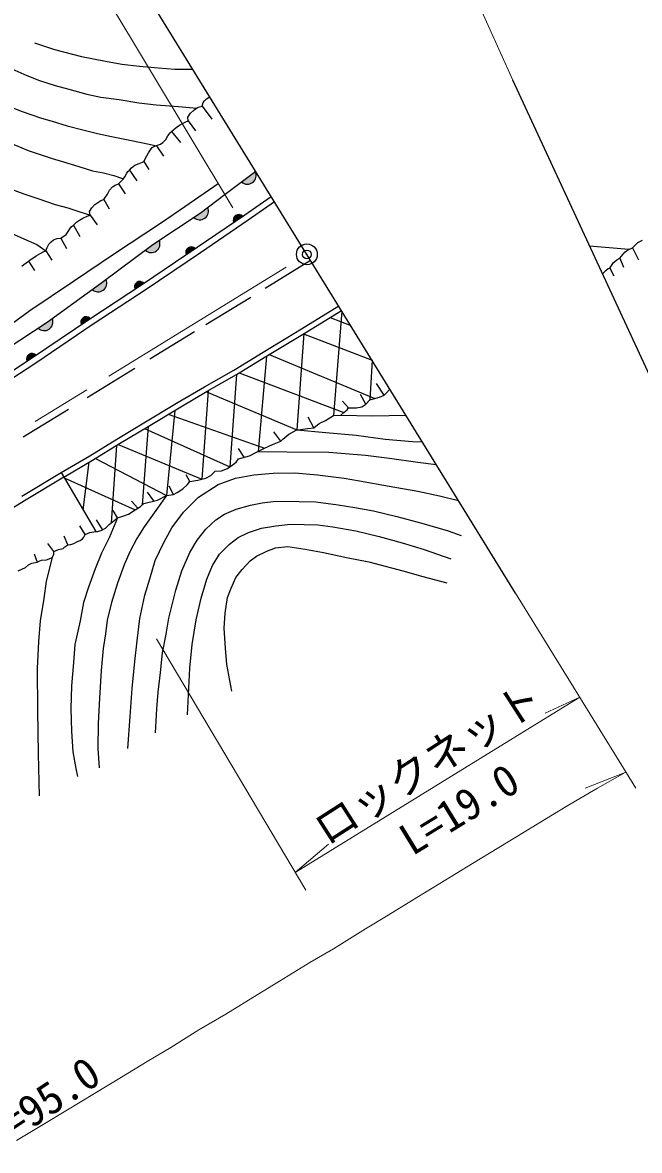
# Model space of a CAD drawing. Units: millimetres at full size, sheet at 1:1000; details may follow other scales. Extents: x 40000 to 680000, y 20000 to 380000.
# Drawn here: x 285642 to 321240, y 249382 to 314461 of the extents above; entities that cross this region are included whole.
import ezdxf
from ezdxf.enums import TextEntityAlignment as Align

# ---------------------------------------------------------------- set-up
doc = ezdxf.new("R2010")
doc.units = ezdxf.units.MM
doc.header["$LTSCALE"] = 1000
doc.header["$PDMODE"] = 32
doc.header["$PDSIZE"] = 500
doc.linetypes.add('CHAIN', pattern=[18.5, 12, -1.5, 3.5, -1.5])
for name, color, linetype, lineweight in [('M-BGD', 7, 'Continuous', 25), ('M-BMK', 2, 'CHAIN', 13), ('M-BMK-OTRS', 5, 'Continuous', 25), ('M-BMK-SRVR', 3, 'Continuous', 25), ('M-STR-HTXT', 7, 'Continuous', 13), ('M-STR-STRC', 7, 'Continuous', 25)]:
    doc.layers.add(name, color=color, linetype=linetype, lineweight=lineweight)
doc.layers.add('M-OTRS', color=6, linetype='Continuous')
doc.styles.add('ＭＳ ゴシック', font='')
doc.styles.get('ＭＳ ゴシック').set_extended_font_data('MS Gothic')

msp = doc.modelspace()

# ---------------------------------------------------------------- hatches: boundary and pattern name
at = {"layer": 'M-BGD'}
for points in [[(298277, 305262, 0.82183), (299070, 305856)], [(295527, 303220, 0.82183), (296332, 303797)], [(298341, 303286, 0.84072), (297824, 302934)], [(292724, 301323, 0.82183), (293527, 301904)], [(295604, 301420, 0.84072), (295085, 301070)], [(289659, 299059, 0.82183), (290459, 299643)], [(292643, 299422, 0.84072), (292120, 299078)], [(289548, 297388, 0.84072), (289029, 297038)], [(286537, 296833, 0.82183), (287359, 297386)], [(286418, 295269, 0.84072), (285897, 294922)]]:
    msp.add_hatch(color=256, dxfattribs=at).paths.add_polyline_path(points)

# ---------------------------------------------------------------- linework, layer by layer
for p, q in [((296006, 309639), (296559, 308886)), ((295208, 308787), (295626, 308208)), ((294245, 308179), (294765, 307539)), ((293372, 307357), (293779, 306759)), ((291812, 305938), (292237, 305327)), ((292649, 306448), (292935, 305984)), ((291187, 305161), (291567, 304571)), ((290324, 304255), (290638, 303711)), ((289540, 303353), (289955, 302793)), ((288588, 302778), (288941, 302116)), ((287858, 302027), (288176, 301427)), ((320625, 301375), (318362, 301562)), ((320845, 301457), (321190, 300765)), ((285976, 300690), (286322, 300159)), ((286980, 301286), (287328, 300753)), ((320107, 300867), (320319, 300349)), ((319534, 300283), (319764, 299840)), ((301738, 296783), (303887, 298107)), ((301890, 296525), (304044, 297852)), ((303393, 297450), (304582, 296978)), ((304076, 297800), (303588, 291785)), ((299529, 295447), (301738, 296783)), ((299681, 295189), (301890, 296525)), ((301882, 296519), (301468, 290958)), ((301855, 296503), (305809, 294986)), ((297830, 294409), (299529, 295447)), ((297982, 294151), (299681, 295189)), ((299724, 295215), (299242, 289713)), ((299872, 295304), (305963, 292766)), ((305809, 294986), (305687, 292689)), ((296137, 293444), (297830, 294409)), ((298135, 294245), (304184, 291965)), ((296289, 293185), (297982, 294151)), ((297986, 294154), (297603, 288823)), ((306512, 292961), (306062, 293633)), ((294625, 292552), (296137, 293444)), ((294777, 292294), (296289, 293185)), ((296349, 293219), (295983, 288118)), ((296249, 293161), (301468, 290958)), ((305450, 292452), (305152, 293009)), ((292738, 291420), (294625, 292552)), ((292890, 291162), (294777, 292294)), ((304446, 292227), (304110, 292609)), ((294430, 292086), (293955, 287180)), ((294048, 291857), (299602, 289902)), ((302444, 291086), (302124, 291684)), ((291086, 290426), (292738, 291420)), ((291238, 290167), (292890, 291162)), ((292889, 291162), (292537, 286626)), ((292683, 291038), (297603, 288823)), ((289533, 289470), (291086, 290426)), ((300547, 290317), (300151, 290848)), ((289685, 289211), (291238, 290167)), ((291061, 290058), (290757, 285588)), ((291168, 290124), (295983, 288118)), ((298428, 289376), (298108, 289891)), ((287864, 288498), (289533, 289470)), ((288016, 288239), (289685, 289211)), ((289132, 286342), (289485, 289095)), ((289844, 289309), (293955, 287180)), ((285597, 287136), (287864, 288498)), ((287864, 288498), (289869, 285089)), ((295298, 287981), (295075, 288357)), ((285762, 286885), (288029, 288247)), ((288039, 288200), (292148, 286355)), ((294350, 287225), (294110, 287719)), ((293212, 286856), (292853, 287359)), ((283955, 285786), (285762, 286885)), ((292295, 286445), (291936, 286839)), ((290258, 285205), (289909, 285763)), ((291121, 285881), (290875, 286312)), ((289261, 284925), (288952, 285416)), ((288251, 284332), (288049, 284819)), ((286303, 283807), (286489, 283335)), ((287453, 283941), (287099, 284394))]:
    msp.add_line(p, q, dxfattribs=at)
for points in [[(286333, 313285), (287493, 312901), (289046, 312500), (290433, 312227), (291377, 312063), (292381, 311945), (293464, 311855), (294433, 311765), (295463, 311781)], [(284471, 312094), (285202, 311719), (285898, 311398), (286618, 311125), (287533, 310824), (288319, 310615), (289343, 310323), (290156, 310165), (291218, 310013), (292352, 309829), (293354, 309721), (294633, 309623), (295694, 309519)], [(282771, 310740), (283242, 310397), (283597, 310219), (284040, 309979), (284410, 309825), (284981, 309575), (285624, 309325), (286120, 309165), (286735, 308948), (287345, 308764), (288219, 308506), (289115, 308273), (289971, 308059), (290772, 307880), (291730, 307692), (292577, 307530), (293125, 307408), (293372, 307357)], [(285602, 300403), (285710, 300507), (285976, 300690), (286080, 300765), (286299, 300902), (286421, 300999), (286702, 301164), (286870, 301254), (286980, 301286), (287061, 301474), (287158, 301679), (287295, 301804), (287431, 301916), (287639, 301998), (287858, 302027), (288150, 302232), (288276, 302408), (288362, 302563), (288466, 302692), (288588, 302778), (288750, 302951), (288923, 303059), (289124, 303170), (289361, 303296), (289540, 303353), (289512, 303562), (289638, 303767), (289807, 303954), (289986, 304083), (290159, 304190), (290324, 304255), (290547, 304568), (290659, 304795), (290842, 304978), (290993, 305074), (291187, 305161), (291439, 305424), (291539, 305561), (291665, 305762), (291722, 305873), (291812, 305938), (291935, 306078), (292121, 306229), (292373, 306333), (292556, 306412), (292649, 306448), (292808, 306768), (292905, 306951), (293027, 307124), (293131, 307246), (293318, 307339), (293609, 307436), (293742, 307533), (293904, 307720), (294033, 307921), (294162, 308097), (294245, 308179), (294515, 308410), (294702, 308550), (294910, 308654), (295068, 308740), (295208, 308787), (295184, 308996), (295338, 309226), (295507, 309380), (295611, 309456), (295776, 309581), (296006, 309639), (296057, 309841), (296136, 309952), (296258, 310056), (296452, 310176)], [(280993, 309637), (281450, 309311), (282098, 308871), (282772, 308500), (283385, 308164), (283873, 307967), (284433, 307701), (285231, 307380), (285968, 307086), (286653, 306840), (287291, 306628), (288004, 306424), (288885, 306151), (289681, 305912), (290304, 305782), (290916, 305637), (291458, 305450)], [(278609, 308209), (279372, 307673), (279961, 307296), (280691, 306839), (281457, 306414), (282856, 305713), (283647, 305403), (284829, 304911), (285714, 304580), (286520, 304318), (287520, 303959), (288261, 303763), (288889, 303565), (289205, 303471), (289540, 303353)], [(277352, 307099), (278747, 305932), (279787, 305118), (280963, 304397), (282037, 303776), (283747, 302842), (284607, 302488), (285724, 301980), (286464, 301646), (286980, 301286)], [(250363, 275002), (252317, 275997), (256009, 278137), (259051, 280058), (261880, 281815), (264953, 283721), (268325, 285749), (271367, 287528), (274499, 289381), (277829, 291335), (281025, 293395), (283940, 295143), (287056, 297172), (290141, 299408), (293169, 301653), (295886, 303458), (297340, 304560), (299099, 305878)], [(251340, 275499), (251198, 276125), (252462, 277013), (254307, 278118), (258408, 280436), (263543, 283535), (267594, 285922), (271610, 288428), (272380, 289710), (275092, 291480), (280176, 294802), (281612, 295688), (283592, 296059), (286054, 297842), (288578, 299533), (290946, 301141), (293664, 302925), (295016, 303854), (296936, 305167)], [(251483, 274861), (254972, 276591), (257292, 277948), (261398, 280421), (263830, 281840), (266892, 283564), (270578, 285784), (273745, 287640), (276957, 289512), (279806, 291181), (282460, 292697), (282996, 293018), (286208, 295127), (289465, 297333), (292572, 299375), (295709, 301492), (298469, 303374), (299992, 304430)], [(251639, 274547), (255138, 276283), (257471, 277647), (261577, 280120), (264004, 281536), (267068, 283262), (270757, 285483), (273922, 287338), (277133, 289210), (279982, 290878), (283008, 292607), (286402, 294835), (289659, 297042), (292766, 299083), (295906, 301202), (298668, 303086), (300175, 304132)], [(319106, 299955), (319298, 300160), (319426, 300273), (319534, 300283), (319605, 300401), (319728, 300590), (319933, 300764), (320107, 300867), (320400, 301221), (320502, 301298), (320625, 301375), (320845, 301457), (321153, 301774), (321414, 301902)], [(285391, 282833), (285809, 283023), (285987, 283175), (286179, 283276), (286489, 283335), (286631, 283403), (286738, 283439), (287017, 283459), (287184, 283525), (287357, 283601), (287438, 283763), (287453, 283941), (287723, 284053), (287982, 284119), (288078, 284210), (288251, 284332), (288429, 284347), (288606, 284398), (288814, 284515), (288962, 284570), (289099, 284667), (289180, 284768), (289261, 284925), (289526, 285029), (289755, 285079), (289983, 285100), (290217, 285181), (290420, 285297), (290648, 285500), (291121, 285881), (291380, 285960), (291764, 286096), (292148, 286355), (292441, 286535), (292633, 286716), (293436, 286910), (293955, 287180), (294350, 287225), (294565, 287338), (294892, 287553), (295152, 287801), (295298, 287981), (295752, 288061), (296215, 288174), (296508, 288332), (296756, 288569), (297129, 288592), (297467, 288727), (297738, 288919), (297964, 289099), (298111, 289291), (298745, 289462), (299151, 289665), (299602, 289902), (300066, 290106), (300547, 290317), (300664, 290416), (300777, 290512), (301014, 290715), (301468, 290958), (301675, 290987), (302079, 291033), (302444, 291086), (302761, 291330), (303123, 291493), (303588, 291785), (304003, 291811), (304184, 291965), (304374, 292119), (304446, 292227), (304917, 292236), (305225, 292282), (305442, 292445), (305687, 292689), (306240, 292843), (306512, 292961), (306647, 293097), (306844, 293306)], [(304003, 291811), (305835, 291768), (307769, 291805)], [(301468, 290958), (303136, 290803), (304895, 290647), (306569, 290416), (308138, 290284), (308717, 290266)], [(299242, 289713), (300896, 289683), (303308, 289672), (305432, 289499), (306810, 289326), (308450, 289095), (309519, 288964)], [(291708, 272565), (291855, 274414), (291962, 276033), (292119, 277597), (292255, 278782), (292413, 280074), (292689, 281418), (292983, 282370), (293298, 283414), (293801, 284465), (294252, 285304), (294924, 286203), (295792, 287076), (296937, 287799), (297936, 288172), (298985, 288369), (300112, 288459), (301354, 288487), (302668, 288358), (304198, 288172), (305089, 288014), (306800, 287720), (308459, 287421), (309705, 287144), (310805, 286876)], [(293955, 287180), (293434, 286432), (292657, 285360), (292242, 284697), (291825, 283919), (291512, 283180), (291118, 282111), (290768, 280992), (290532, 279975), (290424, 279199)], [(293309, 273482), (293393, 274869), (293473, 275829), (293611, 276969), (293710, 278103), (293933, 279179), (294092, 280085), (294494, 281707), (294830, 282835), (295291, 283877), (295717, 284595), (296227, 285238), (296803, 285766), (297298, 286097), (297967, 286375), (298794, 286607), (299469, 286741), (300257, 286840), (301595, 286835), (302561, 286805), (303850, 286631), (304821, 286473), (305895, 286290), (307244, 285953), (308675, 285567), (310207, 285131), (310960, 284858)], [(291121, 285881), (290642, 284721), (290203, 283844), (289834, 282940), (289446, 281878), (289167, 280993), (288958, 279950), (288667, 278568), (288577, 277538), (288471, 276181), (288429, 274870), (288471, 273577), (288535, 272390), (288721, 271428), (288811, 270950)], [(295167, 274516), (295292, 277205), (295423, 278578), (295668, 280004), (295952, 281258), (296282, 282338), (296607, 283137), (296999, 283796), (297590, 284370), (298085, 284740), (298671, 285041), (299423, 285294), (300259, 285430), (301112, 285521), (302690, 285487), (303549, 285373), (304879, 285140), (306230, 284798), (307550, 284440), (308818, 284065), (310349, 283513)], [(297724, 275874), (297425, 277416), (297354, 278357), (297284, 279526), (297329, 280391), (297475, 281288), (297687, 281816), (297953, 282442), (298319, 282895), (298768, 283406), (299138, 283676), (299742, 283964), (300241, 284147), (300956, 284222), (301959, 284076), (303002, 283877), (304330, 283602), (305618, 283348), (307591, 282824), (308742, 282504), (310116, 282130)], [(287357, 283601), (287011, 282229), (286868, 281226), (286663, 279937), (286561, 278751), (286486, 277183), (286507, 274763), (286534, 272268), (286595, 269841)], [(290424, 279198), (290288, 278353), (290184, 277080), (290086, 275487), (290012, 274024), (289988, 272584), (290061, 271465)]]:
    msp.add_lwpolyline(points, dxfattribs=at)
for centre, radius, start, end in [((298615, 305638), 505, 228.01137, 25.66956), ((295872, 303588), 505, 226.83445, 24.49265), ((298113, 303065), 318, 44.18248, 204.40022), ((293068, 301693), 505, 227.05872, 24.71691), ((295375, 301200), 318, 43.90628, 204.12401), ((290002, 299430), 505, 227.31577, 24.97396), ((292411, 299204), 318, 43.28175, 203.49949), ((289319, 297168), 318, 43.88238, 204.10012), ((286893, 297191), 505, 225.06013, 22.71832), ((286188, 295050), 318, 43.50425, 203.72198)]:
    msp.add_arc(centre, radius, start, end, dxfattribs=at)
at = {"layer": 'M-BMK'}
msp.add_lwpolyline([(65063, 303009), (100279, 299325), (108584, 298303), (119600, 296506), (125917, 295145), (134531, 293000), (145127, 289867), (157204, 285365), (162938, 282788), (181485, 274469), (190737, 270637), (198871, 267906), (203269, 266826), (208366, 265959), (213919, 265321), (219523, 264989), (226692, 265231), (233612, 265959), (237965, 266842), (243733, 268325), (250271, 270649), (259101, 274685), (302051, 301087)], dxfattribs=at)
at = {"layer": 'M-BMK-OTRS'}
for p, q in [((314092, 281541), (290010, 320633)), ((333200, 269526), (313929, 311132))]:
    msp.add_line(p, q, dxfattribs=at)
at = {"layer": 'M-BMK-SRVR'}
msp.add_circle((302051, 301087), 600, dxfattribs=at)
at = {"layer": 'M-OTRS'}
msp.add_point((302051, 301087), dxfattribs=at)
at = {"layer": 'M-STR-HTXT'}
for p, q in [((284350, 326119), (297775, 303770)), ((310896, 317893), (313929, 311132)), ((321030, 270294), (314092, 281541)), ((293363, 278899), (301993, 264397)), ((320425, 271183), (318113, 270283)), ((301379, 265428), (303288, 267045))]:
    msp.add_line(p, q, dxfattribs=at)
for points in [[(301379, 265428), (313963, 273164), (317800, 275531), (315797, 274618)], [(285293, 249951), (286930, 250928), (288147, 251660), (289785, 252667), (291354, 253618), (292840, 254516), (294202, 255327), (295810, 256334), (297373, 257254), (299180, 258358), (300476, 259151), (302211, 260219), (303586, 261018), (305423, 262171), (306743, 262958), (308400, 263971), (309714, 264788), (311612, 265947), (313120, 266868), (315443, 268263), (317011, 269237), (318826, 270281), (320425, 271183)]]:
    msp.add_lwpolyline(points, dxfattribs=at)
at = {"layer": 'M-STR-STRC'}
for p, q in [((299636, 299133), (302261, 300746)), ((296221, 297033), (298808, 298624)), ((292996, 295051), (295563, 296629)), ((289377, 292827), (292121, 294513)), ((285682, 290555), (288285, 292155))]:
    msp.add_line(p, q, dxfattribs=at)

# ---------------------------------------------------------------- texts
at = {"layer": 'M-STR-HTXT', "style": 'ＭＳ ゴシック'}
for s, rotation, p in [('ロックネット', 32.722, (309014, 271730)), ('L=19.0', 31.483, (310834, 269075)), ('L=95.0', 33.57, (286693, 252078))]:
    msp.add_text(s, height=1833, rotation=rotation, dxfattribs=at).set_placement(p, align=Align.MIDDLE_CENTER)

doc.saveas('drawing.dxf')
